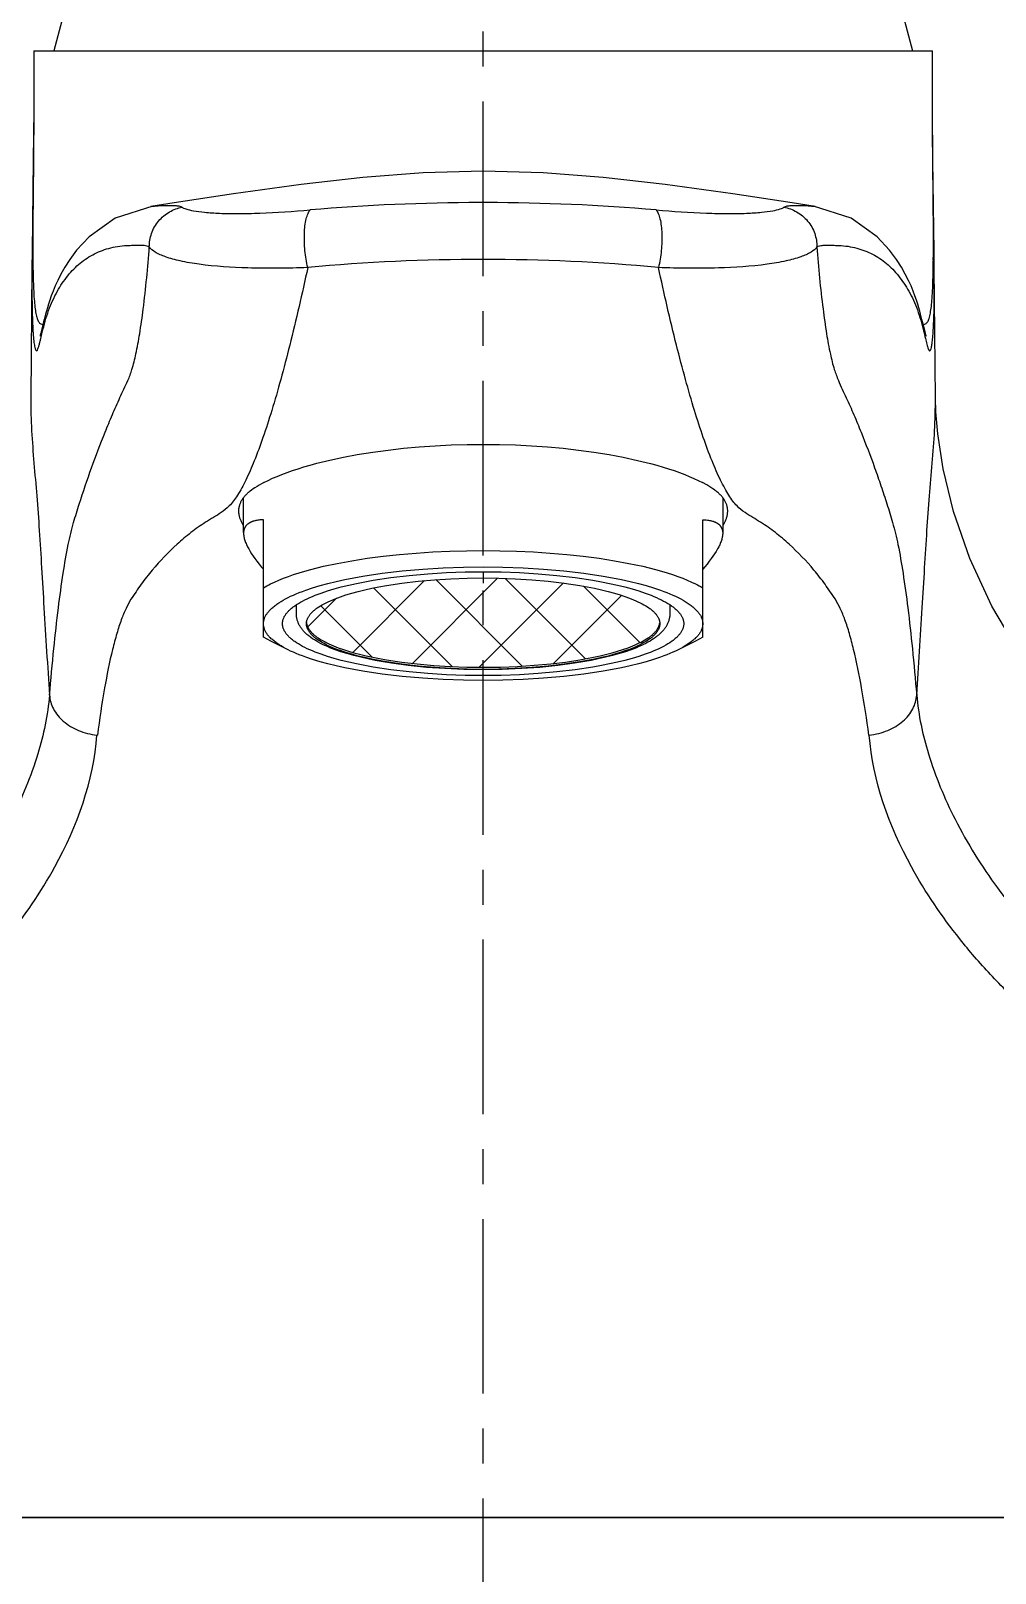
# Model space of a CAD drawing. Extents: x 8253 to 8847, y -4641 to -4221.
# Drawn here: x 8644.9 to 8693.2, y -4465.7 to -4388.4 of the extents above; entities that cross this region are included whole.
import ezdxf

# ---------------------------------------------------------------- set-up
doc = ezdxf.new("R2010")
doc.units = 0
doc.header["$LTSCALE"] = 7
doc.header["$MEASUREMENT"] = 0
doc.linetypes.add('CENTER', pattern=[2, 1.25, -0.25, 0.25, -0.25])
doc.layers.get('0').update_dxf_attribs({"color": 2, "linetype": 'CONTINUOUS'})
for name, color, linetype in [('08_ALL_FEATURES', 7, 'CONTINUOUS'), ('CL', 1, 'CENTER'), ('D', 2, 'CONTINUOUS'), ('DIM', 2, 'CONTINUOUS'), ('DWG', 7, 'CONTINUOUS'), ('Make2D 표시선', 7, 'CONTINUOUS')]:
    doc.layers.add(name, color=color, linetype=linetype)

msp = doc.modelspace()

# ---------------------------------------------------------------- linework, layer by layer
at = {"color": 7, "linetype": 'Continuous'}
msp.add_line((8627.037, -4462.919), (8735.572, -4462.919), dxfattribs=at)
at = {"layer": '08_ALL_FEATURES', "color": 7, "linetype": 'Continuous'}
for p, q in [((8645.037, -4389.419), (8690.037, -4389.419)), ((8690.128, -4399.476), (8690.066, -4394.905)), ((8652.056, -4397.04), (8650.899, -4397.225)), ((8650.899, -4397.225), (8650.994, -4397.211)), ((8685.966, -4397.812), (8684.079, -4397.211)), ((8684.079, -4397.211), (8684.174, -4397.225)), ((8644.945, -4399.472), (8644.939, -4400.269)), ((8690.134, -4400.286), (8690.128, -4399.476)), ((8644.939, -4400.285), (8644.885, -4406.821)), ((8644.939, -4400.269), (8644.939, -4400.286)), ((8690.081, -4400.287), (8690.082, -4400.262)), ((8690.189, -4406.825), (8690.134, -4400.284)), ((8689.577, -4403.121), (8689.518, -4402.884)), ((8689.671, -4403.506), (8689.577, -4403.121)), ((8741.479, -4462.919), (8593.594, -4462.919))]:
    msp.add_line(p, q, dxfattribs=at)
for points in [[(8645.037, -4389.419), (8645.031, -4392.354), (8645.007, -4394.903), (8644.945, -4399.472)], [(8690.066, -4394.905), (8690.042, -4392.355), (8690.037, -4389.419)], [(8667.537, -4395.45), (8664.535, -4395.532), (8661.518, -4395.762), (8658.417, -4396.114), (8655.032, -4396.583), (8652.056, -4397.04)], [(8684.174, -4397.225), (8683.017, -4397.04), (8680.042, -4396.583), (8676.657, -4396.114), (8673.555, -4395.762), (8670.538, -4395.532), (8667.537, -4395.45)], [(8650.994, -4397.211), (8649.107, -4397.812), (8647.8, -4398.741), (8647.178, -4399.416), (8646.836, -4399.878), (8646.588, -4400.266), (8646.392, -4400.609), (8646.232, -4400.926), (8646.105, -4401.204), (8645.999, -4401.459), (8645.91, -4401.694), (8645.833, -4401.911), (8645.769, -4402.111), (8645.714, -4402.292), (8645.667, -4402.459), (8645.625, -4402.612), (8645.589, -4402.753), (8645.555, -4402.884), (8645.525, -4403.006), (8645.403, -4403.506)], [(8689.518, -4402.884), (8689.485, -4402.753), (8689.448, -4402.612), (8689.406, -4402.459), (8689.359, -4402.292), (8689.304, -4402.111), (8689.24, -4401.911), (8689.164, -4401.694), (8689.074, -4401.459), (8688.968, -4401.204), (8688.842, -4400.926), (8688.682, -4400.609), (8688.485, -4400.266), (8688.237, -4399.878), (8687.895, -4399.416), (8687.274, -4398.741), (8685.966, -4397.812)], [(8645.403, -4403.506), (8645.386, -4403.57), (8645.372, -4403.624), (8645.359, -4403.669), (8645.346, -4403.712), (8645.345, -4403.715)], [(8689.725, -4403.708), (8689.728, -4403.715), (8689.727, -4403.712), (8689.714, -4403.669), (8689.701, -4403.624), (8689.687, -4403.57), (8689.671, -4403.506)], [(8695.836, -4421.478), (8694.39, -4419.551), (8693.018, -4417.254), (8691.91, -4414.852), (8691.102, -4412.496), (8690.586, -4410.363), (8690.31, -4408.617), (8690.212, -4407.51), (8690.189, -4406.825)]]:
    msp.add_lwpolyline(points, dxfattribs=at)
for centre, radius, start, end in [((8667.526, -4498.183), 101.159, 90.09657, 94.907), ((8667.534, -4488.052), 91.028, 89.88445, 90.11555), ((8667.552, -4498.083), 101.059, 85.09061, 89.90581), ((8697.264, -4399.493), 52.279, 180.59686, 181.47057), ((8667.553, -4494.892), 95.021, 90.00959, 95.31389), ((8667.576, -4493.697), 93.825, 84.6523, 90.02427), ((8644.72, -4399.635), 45.367, 358.56496, 359.17681), ((8625.553, -4399.34), 64.536, 359.18136, 359.4942)]:
    msp.add_arc(centre, radius, start, end, dxfattribs=at)
for points, knots in [([(8645.037, -4389.418), (8645.037, -4390.412), (8645.038, -4392.358), (8645.014, -4395.168), (8644.987, -4397.714), (8644.981, -4399.308), (8644.989, -4400.038)], [0, 0, 0, 0, 0.280799, 0.549615, 0.793784, 1, 1, 1, 1]), ([(8690.086, -4399.91), (8690.1, -4398.328), (8690.047, -4394.831), (8690.035, -4391.334), (8690.037, -4389.418)], [0, 0, 0, 0, 0.452243, 1, 1, 1, 1]), ([(8650.818, -4399.241), (8650.817, -4399.016), (8650.895, -4398.547), (8651.249, -4397.92), (8651.8, -4397.458), (8652.247, -4397.297), (8652.468, -4397.257)], [0, 0, 0, 0, 0.242345, 0.500518, 0.758377, 1, 1, 1, 1]), ([(8650.994, -4397.211), (8651.113, -4397.194), (8651.355, -4397.169), (8651.727, -4397.157), (8652.045, -4397.172), (8652.295, -4397.186), (8652.421, -4397.221), (8652.468, -4397.257)], [0, 0, 0, 0, 0.241296, 0.490636, 0.749198, 0.88035, 1, 1, 1, 1]), ([(8652.468, -4397.257), (8652.489, -4397.275), (8652.55, -4397.306), (8652.734, -4397.372), (8653.084, -4397.449), (8653.647, -4397.522), (8654.397, -4397.568), (8655.318, -4397.581), (8656.831, -4397.548), (8658.033, -4397.465), (8658.873, -4397.395)], [0, 0, 0, 0, 0.012525, 0.031747, 0.090794, 0.17886, 0.295933, 0.439866, 0.607686, 1, 1, 1, 1]), ([(8658.752, -4400.28), (8658.685, -4400.002), (8658.595, -4399.429), (8658.567, -4398.608), (8658.631, -4397.978), (8658.749, -4397.59), (8658.827, -4397.446), (8658.873, -4397.395)], [0, 0, 0, 0, 0.291277, 0.587469, 0.836215, 0.929981, 1, 1, 1, 1]), ([(8676.2, -4397.395), (8677.04, -4397.465), (8678.242, -4397.548), (8679.755, -4397.581), (8680.676, -4397.568), (8681.426, -4397.522), (8681.989, -4397.449), (8682.34, -4397.372), (8682.523, -4397.306), (8682.585, -4397.275), (8682.605, -4397.257)], [0, 0, 0, 0, 0.392286, 0.560114, 0.704047, 0.821129, 0.909195, 0.968257, 0.987515, 1, 1, 1, 1]), ([(8676.2, -4397.395), (8676.246, -4397.446), (8676.324, -4397.59), (8676.443, -4397.978), (8676.506, -4398.607), (8676.478, -4399.429), (8676.388, -4400.002), (8676.321, -4400.28)], [0, 0, 0, 0, 0.069994, 0.163687, 0.412321, 0.708582, 1, 1, 1, 1]), ([(8682.605, -4397.257), (8682.652, -4397.221), (8682.778, -4397.186), (8683.028, -4397.172), (8683.346, -4397.157), (8683.718, -4397.169), (8683.96, -4397.194), (8684.079, -4397.211)], [0, 0, 0, 0, 0.119649, 0.2508, 0.509362, 0.758703, 1, 1, 1, 1]), ([(8682.605, -4397.257), (8682.826, -4397.297), (8683.273, -4397.458), (8683.824, -4397.92), (8684.178, -4398.547), (8684.256, -4399.016), (8684.256, -4399.241)], [0, 0, 0, 0, 0.241623, 0.499481, 0.757655, 1, 1, 1, 1]), ([(8645.456, -4403.528), (8645.549, -4403.157), (8645.735, -4402.448), (8646.168, -4401.488), (8646.706, -4400.687), (8647.331, -4400.036), (8647.942, -4399.636), (8648.472, -4399.411), (8648.894, -4399.28), (8649.341, -4399.193), (8649.73, -4399.171), (8650.052, -4399.163), (8650.301, -4399.149), (8650.562, -4399.156), (8650.735, -4399.204), (8650.818, -4399.241)], [0, 0, 0, 0, 0.148845, 0.284933, 0.408348, 0.523204, 0.63424, 0.690152, 0.747268, 0.806053, 0.867136, 0.898807, 0.931271, 0.964561, 1, 1, 1, 1]), ([(8645.821, -4421.704), (8645.887, -4420.924), (8646.021, -4419.465), (8646.246, -4417.427), (8646.482, -4415.691), (8646.726, -4414.26), (8646.999, -4413.103), (8647.408, -4411.825), (8647.912, -4410.311), (8648.482, -4408.824), (8648.903, -4407.797), (8649.156, -4407.22), (8649.347, -4406.794), (8649.546, -4406.368), (8649.77, -4405.909), (8649.98, -4405.322), (8650.17, -4404.537), (8650.355, -4403.525), (8650.606, -4401.738), (8650.74, -4400.282), (8650.818, -4399.241)], [0, 0, 0, 0, 0.101279, 0.189695, 0.265453, 0.32816, 0.377576, 0.419168, 0.501863, 0.58417, 0.625248, 0.645508, 0.665753, 0.685763, 0.706324, 0.731807, 0.766324, 0.810804, 0.864912, 1, 1, 1, 1]), ([(8658.752, -4400.28), (8657.753, -4400.316), (8655.937, -4400.337), (8653.8, -4400.207), (8652.426, -4399.978), (8651.682, -4399.777), (8651.152, -4399.552), (8650.888, -4399.35), (8650.818, -4399.241)], [0, 0, 0, 0, 0.368567, 0.669372, 0.787535, 0.881975, 0.952229, 1, 1, 1, 1]), ([(8684.256, -4399.241), (8684.185, -4399.35), (8683.921, -4399.552), (8683.391, -4399.777), (8682.648, -4399.978), (8681.273, -4400.207), (8679.136, -4400.337), (8677.32, -4400.316), (8676.321, -4400.28)], [0, 0, 0, 0, 0.047775, 0.118026, 0.212467, 0.330628, 0.631429, 1, 1, 1, 1]), ([(8684.256, -4399.241), (8684.337, -4399.205), (8684.506, -4399.157), (8684.761, -4399.148), (8685.005, -4399.162), (8685.32, -4399.171), (8685.701, -4399.189), (8686.14, -4399.271), (8686.555, -4399.395), (8687.077, -4399.608), (8687.679, -4399.987), (8688.302, -4400.606), (8688.835, -4401.372), (8689.278, -4402.287), (8689.474, -4402.966), (8689.565, -4403.322)], [0, 0, 0, 0, 0.035679, 0.069188, 0.101869, 0.133772, 0.19534, 0.254593, 0.312166, 0.368483, 0.480056, 0.594814, 0.717794, 0.852549, 1, 1, 1, 1]), ([(8684.256, -4399.241), (8684.329, -4400.281), (8684.47, -4401.738), (8684.719, -4403.528), (8684.903, -4404.54), (8685.094, -4405.322), (8685.309, -4405.906), (8685.525, -4406.371), (8685.792, -4406.941), (8686.112, -4407.656), (8686.591, -4408.825), (8687.047, -4410.013), (8687.463, -4411.215), (8687.767, -4412.128), (8688.07, -4413.105), (8688.35, -4414.261), (8688.591, -4415.69), (8688.828, -4417.428), (8689.052, -4419.467), (8689.186, -4420.926), (8689.252, -4421.704)], [0, 0, 0, 0, 0.135008, 0.189328, 0.233943, 0.268137, 0.293402, 0.314463, 0.334542, 0.374796, 0.415879, 0.498145, 0.539512, 0.58054, 0.622773, 0.671808, 0.734464, 0.810294, 0.898901, 1, 1, 1, 1]), ([(8644.939, -4400.286), (8644.937, -4400.584), (8644.936, -4401.147), (8644.941, -4401.937), (8644.953, -4402.619), (8644.974, -4403.191), (8645.002, -4403.651), (8645.031, -4403.965), (8645.059, -4404.162), (8645.079, -4404.269), (8645.101, -4404.352), (8645.12, -4404.413), (8645.171, -4404.474), (8645.232, -4404.394), (8645.261, -4404.3), (8645.303, -4404.158), (8645.339, -4404.003), (8645.392, -4403.79), (8645.43, -4403.632), (8645.456, -4403.528)], [0, 0, 0, 0, 0.172842, 0.325749, 0.457684, 0.567981, 0.656813, 0.724592, 0.750746, 0.771846, 0.787998, 0.799441, 0.811036, 0.822678, 0.844376, 0.8735, 0.905811, 0.937813, 1, 1, 1, 1]), ([(8658.752, -4400.28), (8658.472, -4401.582), (8658.043, -4403.458), (8657.421, -4405.84), (8656.975, -4407.385), (8656.536, -4408.747), (8656.106, -4409.917), (8655.682, -4410.883), (8655.284, -4411.65), (8654.871, -4412.206), (8654.44, -4412.554), (8654.03, -4412.804), (8653.639, -4413.035), (8653.262, -4413.291), (8652.777, -4413.648), (8651.976, -4414.329), (8651.144, -4415.199), (8650.494, -4416.025), (8650.152, -4416.525), (8649.877, -4416.914), (8649.628, -4417.385), (8649.396, -4417.958), (8649.175, -4418.646), (8648.874, -4419.782), (8648.536, -4421.481), (8648.323, -4422.92), (8648.217, -4423.71)], [0, 0, 0, 0, 0.15047, 0.217381, 0.278056, 0.33205, 0.379033, 0.418765, 0.451177, 0.476496, 0.496299, 0.513362, 0.530641, 0.547657, 0.564771, 0.598706, 0.666276, 0.700271, 0.717377, 0.734676, 0.754109, 0.77732, 0.804488, 0.835662, 0.909995, 1, 1, 1, 1]), ([(8686.856, -4423.71), (8686.75, -4422.92), (8686.537, -4421.481), (8686.198, -4419.782), (8685.899, -4418.646), (8685.677, -4417.958), (8685.445, -4417.385), (8685.197, -4416.914), (8684.921, -4416.525), (8684.579, -4416.026), (8683.93, -4415.198), (8683.097, -4414.329), (8682.297, -4413.647), (8681.81, -4413.292), (8681.435, -4413.034), (8681.041, -4412.806), (8680.634, -4412.552), (8680.295, -4412.282), (8680.029, -4411.981), (8679.829, -4411.681), (8679.629, -4411.327), (8679.334, -4410.761), (8678.969, -4409.916), (8678.537, -4408.747), (8678.098, -4407.385), (8677.652, -4405.84), (8677.03, -4403.459), (8676.602, -4401.582), (8676.321, -4400.28)], [0, 0, 0, 0, 0.090004, 0.164334, 0.195506, 0.222677, 0.245877, 0.265316, 0.282614, 0.299722, 0.333709, 0.401282, 0.43523, 0.452328, 0.469337, 0.486668, 0.503658, 0.523516, 0.535397, 0.548878, 0.564154, 0.581275, 0.621008, 0.667989, 0.721979, 0.782641, 0.849546, 1, 1, 1, 1]), ([(8689.692, -4403.835), (8689.715, -4403.928), (8689.748, -4404.065), (8689.794, -4404.236), (8689.833, -4404.343), (8689.858, -4404.418), (8689.919, -4404.473), (8689.971, -4404.382), (8689.995, -4404.265), (8690.033, -4404.05), (8690.061, -4403.764), (8690.089, -4403.391), (8690.119, -4402.725), (8690.138, -4401.68), (8690.137, -4400.787), (8690.134, -4400.286)], [0, 0, 0, 0, 0.059042, 0.086175, 0.109987, 0.127899, 0.137656, 0.149801, 0.17681, 0.22002, 0.279585, 0.355906, 0.449694, 0.690845, 1, 1, 1, 1]), ([(8645.003, -4400.835), (8645.012, -4401.177), (8645.03, -4401.654), (8645.083, -4402.238), (8645.13, -4402.564), (8645.189, -4402.815), (8645.262, -4402.995), (8645.365, -4403.11), (8645.455, -4403.128), (8645.495, -4403.126)], [0, 0, 0, 0, 0.417711, 0.581994, 0.715741, 0.819448, 0.895693, 0.950978, 1, 1, 1, 1]), ([(8689.578, -4403.126), (8689.619, -4403.128), (8689.71, -4403.11), (8689.814, -4402.99), (8689.887, -4402.806), (8689.947, -4402.548), (8689.993, -4402.213), (8690.045, -4401.613), (8690.063, -4401.123), (8690.072, -4400.771)], [0, 0, 0, 0, 0.048421, 0.103342, 0.179506, 0.283331, 0.417307, 0.581857, 1, 1, 1, 1]), ([(8689.565, -4403.322), (8689.576, -4403.364), (8689.619, -4403.535), (8689.661, -4403.706), (8689.692, -4403.835)], [0, 0, 0, 0, 0.245655, 1, 1, 1, 1]), ([(8644.885, -4406.825), (8644.873, -4407.911), (8644.987, -4409.546), (8645.187, -4411.751), (8645.311, -4413.499), (8645.425, -4415.368), (8645.584, -4418.119), (8645.72, -4420.246), (8645.821, -4421.704)], [0, 0, 0, 0, 0.218571, 0.329152, 0.44555, 0.571191, 0.705978, 1, 1, 1, 1]), ([(8689.252, -4421.704), (8689.353, -4420.246), (8689.489, -4418.119), (8689.648, -4415.368), (8689.763, -4413.499), (8689.887, -4411.751), (8690.086, -4409.547), (8690.2, -4407.911), (8690.189, -4406.825)], [0, 0, 0, 0, 0.294025, 0.428815, 0.554456, 0.67085, 0.781442, 1, 1, 1, 1]), ([(8645.821, -4421.703), (8645.732, -4422.701), (8645.274, -4424.852), (8643.913, -4428.124), (8641.778, -4431.545), (8638.877, -4434.915), (8635.273, -4438.031), (8631.796, -4440.244), (8628.768, -4441.717), (8625.575, -4442.931), (8623.064, -4443.528), (8621.371, -4443.786)], [0, 0, 0, 0, 0.08572, 0.186607, 0.301904, 0.429269, 0.56568, 0.708045, 0.780585, 0.853458, 1, 1, 1, 1]), ([(8645.821, -4421.704), (8645.831, -4421.941), (8645.979, -4422.443), (8646.502, -4423.069), (8647.271, -4423.526), (8647.879, -4423.671), (8648.197, -4423.703)], [0, 0, 0, 0, 0.212831, 0.450314, 0.714008, 1, 1, 1, 1]), ([(8686.876, -4423.703), (8687.194, -4423.671), (8687.802, -4423.526), (8688.571, -4423.069), (8689.094, -4422.443), (8689.242, -4421.941), (8689.252, -4421.704)], [0, 0, 0, 0, 0.285964, 0.549649, 0.787145, 1, 1, 1, 1]), ([(8689.252, -4421.703), (8689.341, -4422.701), (8689.799, -4424.852), (8691.16, -4428.124), (8693.295, -4431.545), (8696.197, -4434.915), (8699.8, -4438.031), (8703.278, -4440.244), (8706.306, -4441.717), (8709.498, -4442.931), (8712.009, -4443.528), (8713.702, -4443.786)], [0, 0, 0, 0, 0.08572, 0.186607, 0.301904, 0.429269, 0.56568, 0.708045, 0.780585, 0.853458, 1, 1, 1, 1]), ([(8621.658, -4447.053), (8622.113, -4446.992), (8622.793, -4446.886), (8623.695, -4446.724), (8624.365, -4446.57), (8625.028, -4446.396), (8625.692, -4446.228), (8626.354, -4446.051), (8626.889, -4445.855), (8627.316, -4445.697), (8627.748, -4445.554), (8628.284, -4445.366), (8628.804, -4445.139), (8629.207, -4444.932), (8629.505, -4444.766), (8629.817, -4444.637), (8630.132, -4444.489), (8630.334, -4444.205), (8630.639, -4444.042), (8630.945, -4443.901), (8631.256, -4443.763), (8631.562, -4443.618), (8631.849, -4443.439), (8632.139, -4443.265), (8632.44, -4443.112), (8632.743, -4442.964), (8633.032, -4442.791), (8633.317, -4442.614), (8633.701, -4442.385), (8634.086, -4442.16), (8634.467, -4441.93), (8634.835, -4441.683), (8635.295, -4441.376), (8635.854, -4441.024), (8636.394, -4440.647), (8636.917, -4440.253), (8637.45, -4439.878), (8637.972, -4439.495), (8638.386, -4439.152), (8638.714, -4438.876), (8639.044, -4438.609), (8639.615, -4438.142), (8640.381, -4437.433), (8641.288, -4436.593), (8642.12, -4435.708), (8642.924, -4434.832), (8644.343, -4433.106), (8646.688, -4429.684), (8648.029, -4426.01), (8648.197, -4423.703)], [0, 0, 0, 0, 0.036726, 0.055067, 0.073377, 0.091671, 0.109956, 0.128215, 0.146433, 0.155536, 0.164642, 0.182833, 0.200985, 0.210026, 0.219066, 0.22823, 0.237237, 0.246267, 0.255308, 0.264383, 0.273428, 0.282466, 0.291485, 0.300499, 0.309505, 0.318495, 0.327465, 0.336426, 0.345371, 0.363219, 0.372116, 0.380994, 0.398707, 0.416346, 0.433897, 0.451368, 0.468754, 0.486036, 0.503205, 0.511754, 0.520279, 0.537238, 0.570772, 0.603772, 0.636167, 0.667924, 0.698952, 0.814847, 1, 1, 1, 1]), ([(8713.415, -4447.053), (8712.96, -4446.992), (8712.28, -4446.886), (8711.378, -4446.724), (8710.708, -4446.57), (8710.045, -4446.396), (8709.381, -4446.228), (8708.72, -4446.051), (8708.184, -4445.855), (8707.757, -4445.697), (8707.326, -4445.554), (8706.79, -4445.366), (8706.269, -4445.139), (8705.867, -4444.932), (8705.568, -4444.766), (8705.256, -4444.637), (8704.941, -4444.489), (8704.739, -4444.205), (8704.435, -4444.042), (8704.128, -4443.901), (8703.817, -4443.763), (8703.511, -4443.618), (8703.224, -4443.439), (8702.934, -4443.265), (8702.633, -4443.112), (8702.33, -4442.964), (8702.042, -4442.791), (8701.756, -4442.614), (8701.373, -4442.385), (8700.988, -4442.16), (8700.606, -4441.93), (8700.238, -4441.683), (8699.778, -4441.376), (8699.219, -4441.024), (8698.679, -4440.647), (8698.156, -4440.253), (8697.624, -4439.878), (8697.101, -4439.495), (8696.687, -4439.152), (8696.36, -4438.876), (8696.029, -4438.609), (8695.458, -4438.142), (8694.692, -4437.433), (8693.785, -4436.593), (8692.954, -4435.708), (8692.149, -4434.832), (8690.731, -4433.106), (8688.386, -4429.684), (8687.044, -4426.01), (8686.876, -4423.703)], [0, 0, 0, 0, 0.036726, 0.055067, 0.073377, 0.091671, 0.109956, 0.128215, 0.146433, 0.155536, 0.164642, 0.182833, 0.200985, 0.210026, 0.219066, 0.22823, 0.237237, 0.246267, 0.255308, 0.264383, 0.273428, 0.282466, 0.291485, 0.300499, 0.309505, 0.318495, 0.327465, 0.336426, 0.345371, 0.363219, 0.372116, 0.380994, 0.398707, 0.416346, 0.433897, 0.451368, 0.468754, 0.486036, 0.503205, 0.511754, 0.520279, 0.537238, 0.570772, 0.603772, 0.636167, 0.667924, 0.698952, 0.814847, 1, 1, 1, 1])]:
    msp.add_open_spline(points, degree=3, knots=knots, dxfattribs=at)
for points in [[(8648.197, -4423.703), (8648.203, -4423.699), (8648.21, -4423.71), (8648.217, -4423.71)], [(8686.856, -4423.71), (8686.863, -4423.71), (8686.869, -4423.701), (8686.876, -4423.703)]]:
    msp.add_open_spline(points, degree=3, dxfattribs=at)
at = {"layer": 'CL'}
msp.add_line((8667.537, -4610.707), (8667.537, -4351.046), dxfattribs=at)
at = {"layer": 'D'}
for p, q in [((8661.008, -4419.565), (8664.606, -4415.967)), ((8663.993, -4420.116), (8668.265, -4415.844)), ((8669.499, -4420.251), (8665.168, -4415.919)), ((8672.669, -4419.885), (8668.639, -4415.855)), ((8665.987, -4420.273), (8662.044, -4416.331)), ((8667.337, -4420.307), (8671.558, -4416.086)), ((8671.061, -4420.119), (8674.475, -4416.705)), ((8675.393, -4419.074), (8672.561, -4416.241)), ((8658.749, -4418.289), (8660.188, -4416.85)), ((8661.979, -4419.802), (8659.402, -4417.224))]:
    msp.add_line(p, q, dxfattribs=at)
at = {"layer": 'DIM'}
for points in [[(8667.537, -4415.835), (8668.332, -4415.844), (8669.147, -4415.873), (8669.972, -4415.924), (8670.794, -4415.996), (8671.602, -4416.091), (8672.38, -4416.208), (8672.753, -4416.275), (8673.115, -4416.347), (8673.462, -4416.424), (8673.795, -4416.506), (8674.11, -4416.592), (8674.407, -4416.682), (8674.686, -4416.775), (8674.817, -4416.823), (8674.944, -4416.872), (8675.065, -4416.922), (8675.182, -4416.972), (8675.292, -4417.022), (8675.398, -4417.074), (8675.498, -4417.125), (8675.593, -4417.177), (8675.682, -4417.23), (8675.765, -4417.282), (8675.843, -4417.335), (8675.88, -4417.362), (8675.916, -4417.389), (8675.95, -4417.415), (8675.983, -4417.442), (8676.015, -4417.469), (8676.045, -4417.495), (8676.074, -4417.522), (8676.101, -4417.549), (8676.128, -4417.575), (8676.152, -4417.602), (8676.176, -4417.629), (8676.198, -4417.656), (8676.219, -4417.682), (8676.239, -4417.709), (8676.257, -4417.735), (8676.274, -4417.762), (8676.29, -4417.788), (8676.305, -4417.815), (8676.318, -4417.841), (8676.33, -4417.867), (8676.341, -4417.894), (8676.351, -4417.92), (8676.359, -4417.946), (8676.367, -4417.972), (8676.373, -4417.998), (8676.378, -4418.023), (8676.382, -4418.049), (8676.384, -4418.075), (8676.386, -4418.1), (8676.387, -4418.126), (8676.386, -4418.151), (8676.384, -4418.176), (8676.382, -4418.202), (8676.378, -4418.228), (8676.373, -4418.253), (8676.367, -4418.279), (8676.359, -4418.305), (8676.351, -4418.331), (8676.341, -4418.357), (8676.33, -4418.384), (8676.318, -4418.41), (8676.305, -4418.436), (8676.29, -4418.463), (8676.274, -4418.489), (8676.257, -4418.516), (8676.239, -4418.542), (8676.219, -4418.569), (8676.198, -4418.596), (8676.176, -4418.622), (8676.152, -4418.649), (8676.128, -4418.676), (8676.101, -4418.702), (8676.074, -4418.729), (8676.045, -4418.756), (8676.015, -4418.782), (8675.983, -4418.809), (8675.95, -4418.836), (8675.916, -4418.862), (8675.88, -4418.889), (8675.843, -4418.916), (8675.765, -4418.969), (8675.682, -4419.021), (8675.593, -4419.074), (8675.498, -4419.126), (8675.398, -4419.178), (8675.292, -4419.229), (8675.182, -4419.279), (8675.065, -4419.329), (8674.944, -4419.379), (8674.817, -4419.428), (8674.686, -4419.476), (8674.407, -4419.569), (8674.11, -4419.659), (8673.795, -4419.745), (8673.462, -4419.827), (8673.115, -4419.904), (8672.753, -4419.976), (8672.38, -4420.043), (8671.602, -4420.16), (8670.794, -4420.255), (8669.972, -4420.328), (8669.147, -4420.378), (8668.332, -4420.407), (8667.537, -4420.416), (8666.742, -4420.407), (8665.927, -4420.378), (8665.102, -4420.328), (8664.279, -4420.255), (8663.472, -4420.16), (8662.694, -4420.043), (8662.321, -4419.976), (8661.959, -4419.904), (8661.612, -4419.827), (8661.279, -4419.745), (8660.964, -4419.659), (8660.667, -4419.569), (8660.388, -4419.476), (8660.257, -4419.428), (8660.13, -4419.379), (8660.008, -4419.329), (8659.892, -4419.279), (8659.781, -4419.229), (8659.676, -4419.178), (8659.576, -4419.126), (8659.481, -4419.074), (8659.392, -4419.021), (8659.309, -4418.969), (8659.231, -4418.916), (8659.194, -4418.889), (8659.158, -4418.862), (8659.124, -4418.836), (8659.091, -4418.809), (8659.059, -4418.782), (8659.029, -4418.756), (8659, -4418.729), (8658.973, -4418.702), (8658.946, -4418.676), (8658.922, -4418.649), (8658.898, -4418.622), (8658.876, -4418.596), (8658.855, -4418.569), (8658.835, -4418.542), (8658.817, -4418.516), (8658.8, -4418.489), (8658.784, -4418.463), (8658.769, -4418.436), (8658.756, -4418.41), (8658.744, -4418.384), (8658.733, -4418.357), (8658.723, -4418.331), (8658.715, -4418.305), (8658.707, -4418.279), (8658.701, -4418.253), (8658.696, -4418.228), (8658.692, -4418.202), (8658.69, -4418.176), (8658.688, -4418.151), (8658.687, -4418.126), (8658.688, -4418.1), (8658.69, -4418.075), (8658.692, -4418.049), (8658.696, -4418.023), (8658.701, -4417.998), (8658.707, -4417.972), (8658.715, -4417.946), (8658.723, -4417.92), (8658.733, -4417.894), (8658.744, -4417.867), (8658.756, -4417.841), (8658.769, -4417.815), (8658.784, -4417.788), (8658.8, -4417.762), (8658.817, -4417.735), (8658.835, -4417.709), (8658.855, -4417.682), (8658.876, -4417.656), (8658.898, -4417.629), (8658.922, -4417.602), (8658.946, -4417.575), (8658.973, -4417.549), (8659, -4417.522), (8659.029, -4417.495), (8659.059, -4417.469), (8659.091, -4417.442), (8659.124, -4417.415), (8659.158, -4417.389), (8659.194, -4417.362), (8659.231, -4417.335), (8659.309, -4417.282), (8659.392, -4417.23), (8659.481, -4417.177), (8659.576, -4417.125), (8659.676, -4417.074), (8659.781, -4417.022), (8659.892, -4416.972), (8660.008, -4416.922), (8660.13, -4416.872), (8660.257, -4416.823), (8660.388, -4416.775), (8660.667, -4416.682), (8660.964, -4416.592), (8661.279, -4416.506), (8661.612, -4416.424), (8661.959, -4416.347), (8662.321, -4416.275), (8662.694, -4416.208), (8663.472, -4416.091), (8664.279, -4415.996), (8665.102, -4415.924), (8665.927, -4415.873), (8666.742, -4415.844), (8667.537, -4415.835)], [(8658.69, -4418.073), (8658.691, -4418.087), (8658.693, -4418.101), (8658.695, -4418.115), (8658.697, -4418.129), (8658.7, -4418.142), (8658.703, -4418.156), (8658.706, -4418.17), (8658.71, -4418.184), (8658.714, -4418.197), (8658.718, -4418.211), (8658.723, -4418.224), (8658.728, -4418.238), (8658.733, -4418.251), (8658.738, -4418.264), (8658.743, -4418.277), (8658.749, -4418.29), (8658.756, -4418.305), (8658.764, -4418.319), (8658.771, -4418.334), (8658.779, -4418.348), (8658.787, -4418.363), (8658.796, -4418.377), (8658.804, -4418.391), (8658.813, -4418.405), (8658.832, -4418.432), (8658.851, -4418.458), (8658.872, -4418.484), (8658.893, -4418.51), (8658.918, -4418.539), (8658.945, -4418.568), (8658.973, -4418.596), (8659.001, -4418.624), (8659.03, -4418.65), (8659.059, -4418.676), (8659.089, -4418.702), (8659.12, -4418.727), (8659.156, -4418.755), (8659.194, -4418.783), (8659.232, -4418.81), (8659.27, -4418.837), (8659.348, -4418.888), (8659.428, -4418.937), (8659.522, -4418.991), (8659.618, -4419.042), (8659.716, -4419.091), (8659.814, -4419.138), (8659.928, -4419.189), (8660.042, -4419.237), (8660.275, -4419.328), (8660.537, -4419.421), (8660.802, -4419.505), (8661.069, -4419.583), (8661.338, -4419.654), (8661.674, -4419.735), (8662.011, -4419.809), (8662.35, -4419.875), (8662.691, -4419.936), (8663.459, -4420.052), (8664.23, -4420.144), (8665.062, -4420.219), (8665.897, -4420.27), (8666.718, -4420.3), (8667.539, -4420.31), (8668.403, -4420.299), (8669.266, -4420.266), (8670.096, -4420.212), (8670.926, -4420.135), (8671.656, -4420.047), (8672.383, -4419.936), (8672.723, -4419.876), (8673.061, -4419.809), (8673.399, -4419.735), (8673.734, -4419.655), (8674.003, -4419.583), (8674.27, -4419.506), (8674.535, -4419.421), (8674.797, -4419.329), (8675.03, -4419.238), (8675.144, -4419.19), (8675.258, -4419.139), (8675.357, -4419.092), (8675.454, -4419.043), (8675.55, -4418.992), (8675.644, -4418.938), (8675.724, -4418.889), (8675.802, -4418.838), (8675.841, -4418.811), (8675.879, -4418.784), (8675.916, -4418.756), (8675.953, -4418.728), (8675.984, -4418.703), (8676.014, -4418.678), (8676.043, -4418.652), (8676.072, -4418.625), (8676.1, -4418.598), (8676.128, -4418.569), (8676.155, -4418.541), (8676.18, -4418.511), (8676.201, -4418.486), (8676.222, -4418.46), (8676.241, -4418.433), (8676.259, -4418.406), (8676.277, -4418.379), (8676.286, -4418.365), (8676.294, -4418.351), (8676.302, -4418.336), (8676.309, -4418.322), (8676.317, -4418.307), (8676.324, -4418.292), (8676.329, -4418.279), (8676.335, -4418.267), (8676.34, -4418.254), (8676.345, -4418.24), (8676.35, -4418.227), (8676.355, -4418.214), (8676.359, -4418.2), (8676.363, -4418.187), (8676.367, -4418.173), (8676.37, -4418.16), (8676.373, -4418.146), (8676.376, -4418.132), (8676.378, -4418.119), (8676.381, -4418.105), (8676.382, -4418.091), (8676.384, -4418.077)]]:
    msp.add_lwpolyline(points, dxfattribs=at)
at = {"layer": 'DWG'}
for p, q in [((8646.573, -4387.419), (8646.037, -4389.419)), ((8688.501, -4387.419), (8689.037, -4389.419))]:
    msp.add_line(p, q, dxfattribs=at)
at = {"layer": 'DWG', "color": 0}
msp.add_line((8646.037, -4389.419), (8689.037, -4389.419), dxfattribs=at)
at = {"layer": 'Make2D 표시선'}
for p, q in [((8655.537, -4413.561), (8655.537, -4411.803)), ((8679.537, -4411.803), (8679.537, -4413.561)), ((8655.537, -4413.216), (8655.512, -4413.178)), ((8656.536, -4416.327), (8656.536, -4412.919)), ((8678.538, -4416.327), (8678.538, -4412.919)), ((8679.559, -4413.183), (8679.537, -4413.216)), ((8667.537, -4415.525), (8667.537, -4415.835)), ((8667.537, -4415.835), (8667.537, -4416.091)), ((8656.536, -4418.808), (8656.536, -4416.327)), ((8678.538, -4418.808), (8678.538, -4416.327)), ((8658.187, -4417.643), (8658.187, -4417.172)), ((8676.887, -4417.172), (8676.887, -4417.643)), ((8656.908, -4419.009), (8656.536, -4418.808)), ((8657.703, -4419.402), (8656.908, -4419.009)), ((8678.166, -4419.009), (8677.371, -4419.402)), ((8678.538, -4418.808), (8678.166, -4419.009))]:
    msp.add_line(p, q, dxfattribs=at)
for points in [[(8656.549, -4411.058), (8656.769, -4410.946), (8656.994, -4410.841), (8657.22, -4410.743), (8657.45, -4410.65), (8657.722, -4410.547), (8657.997, -4410.45), (8658.274, -4410.358), (8658.553, -4410.272), (8658.875, -4410.178), (8659.2, -4410.09), (8659.852, -4409.93), (8660.542, -4409.782), (8661.236, -4409.652), (8662.006, -4409.528), (8662.778, -4409.423), (8663.552, -4409.336), (8664.328, -4409.266), (8665.131, -4409.21), (8665.934, -4409.17), (8666.738, -4409.147), (8667.543, -4409.139), (8668.349, -4409.147), (8669.155, -4409.171), (8669.96, -4409.211), (8670.764, -4409.268), (8671.538, -4409.338), (8672.31, -4409.425), (8673.08, -4409.53), (8673.848, -4409.654), (8674.559, -4409.787), (8675.266, -4409.94), (8675.914, -4410.1), (8676.236, -4410.188), (8676.556, -4410.282), (8676.829, -4410.367), (8677.1, -4410.457), (8677.369, -4410.552), (8677.636, -4410.654), (8677.862, -4410.746), (8678.085, -4410.843), (8678.305, -4410.946), (8678.522, -4411.056)], [(8656.549, -4411.058), (8656.436, -4411.119), (8656.324, -4411.182), (8656.213, -4411.247), (8656.104, -4411.315), (8656.022, -4411.37), (8655.942, -4411.427), (8655.864, -4411.486), (8655.825, -4411.516), (8655.787, -4411.548), (8655.756, -4411.575), (8655.724, -4411.604), (8655.694, -4411.632), (8655.664, -4411.662), (8655.634, -4411.692), (8655.606, -4411.722), (8655.578, -4411.754), (8655.551, -4411.786), (8655.528, -4411.815), (8655.506, -4411.844), (8655.485, -4411.875), (8655.464, -4411.905), (8655.445, -4411.936), (8655.426, -4411.968), (8655.408, -4412), (8655.392, -4412.033), (8655.377, -4412.065), (8655.363, -4412.097), (8655.351, -4412.13), (8655.339, -4412.163), (8655.328, -4412.196), (8655.319, -4412.23), (8655.311, -4412.264), (8655.307, -4412.281), (8655.304, -4412.298), (8655.301, -4412.317), (8655.298, -4412.335), (8655.295, -4412.354), (8655.293, -4412.373), (8655.291, -4412.392), (8655.29, -4412.411), (8655.288, -4412.43), (8655.288, -4412.449), (8655.287, -4412.468), (8655.287, -4412.487), (8655.287, -4412.506), (8655.288, -4412.525), (8655.289, -4412.544), (8655.29, -4412.563), (8655.292, -4412.582), (8655.294, -4412.601), (8655.298, -4412.638), (8655.304, -4412.674), (8655.311, -4412.71), (8655.319, -4412.746), (8655.329, -4412.781), (8655.339, -4412.817), (8655.35, -4412.852), (8655.363, -4412.886), (8655.378, -4412.925), (8655.394, -4412.962), (8655.411, -4413), (8655.429, -4413.036), (8655.449, -4413.073), (8655.469, -4413.108), (8655.49, -4413.144), (8655.512, -4413.178)], [(8679.559, -4413.183), (8679.581, -4413.148), (8679.602, -4413.113), (8679.623, -4413.077), (8679.642, -4413.041), (8679.661, -4413.004), (8679.678, -4412.967), (8679.695, -4412.929), (8679.71, -4412.891), (8679.723, -4412.854), (8679.735, -4412.817), (8679.746, -4412.78), (8679.755, -4412.743), (8679.764, -4412.705), (8679.771, -4412.667), (8679.777, -4412.629), (8679.779, -4412.61), (8679.782, -4412.591), (8679.785, -4412.555), (8679.786, -4412.519), (8679.787, -4412.483), (8679.786, -4412.447), (8679.786, -4412.429), (8679.784, -4412.411), (8679.783, -4412.393), (8679.781, -4412.375), (8679.779, -4412.357), (8679.777, -4412.339), (8679.774, -4412.321), (8679.771, -4412.303), (8679.768, -4412.286), (8679.764, -4412.268), (8679.76, -4412.251), (8679.756, -4412.234), (8679.747, -4412.2), (8679.736, -4412.166), (8679.724, -4412.132), (8679.712, -4412.099), (8679.698, -4412.067), (8679.683, -4412.035), (8679.666, -4412.002), (8679.649, -4411.969), (8679.63, -4411.938), (8679.61, -4411.906), (8679.59, -4411.876), (8679.569, -4411.846), (8679.547, -4411.816), (8679.524, -4411.787), (8679.497, -4411.755), (8679.469, -4411.723), (8679.44, -4411.692), (8679.411, -4411.662), (8679.381, -4411.633), (8679.35, -4411.604), (8679.318, -4411.576), (8679.287, -4411.548), (8679.246, -4411.515), (8679.206, -4411.482), (8679.164, -4411.451), (8679.122, -4411.42), (8679.037, -4411.36), (8678.95, -4411.303), (8678.845, -4411.238), (8678.739, -4411.175), (8678.522, -4411.056)], [(8656.536, -4412.919), (8656.477, -4412.921), (8656.418, -4412.924), (8656.359, -4412.929), (8656.3, -4412.935), (8656.248, -4412.942), (8656.197, -4412.951), (8656.146, -4412.961), (8656.12, -4412.966), (8656.095, -4412.972), (8656.055, -4412.983), (8656.016, -4412.995), (8655.996, -4413.001), (8655.977, -4413.008), (8655.958, -4413.015), (8655.939, -4413.022), (8655.92, -4413.03), (8655.901, -4413.038), (8655.883, -4413.047), (8655.865, -4413.056), (8655.847, -4413.066), (8655.829, -4413.076), (8655.812, -4413.086), (8655.794, -4413.097), (8655.779, -4413.108), (8655.763, -4413.119), (8655.748, -4413.131), (8655.734, -4413.143), (8655.719, -4413.155), (8655.705, -4413.168), (8655.692, -4413.181), (8655.685, -4413.188), (8655.679, -4413.195), (8655.667, -4413.209), (8655.656, -4413.223), (8655.645, -4413.237), (8655.634, -4413.252), (8655.624, -4413.267), (8655.615, -4413.282), (8655.606, -4413.298), (8655.597, -4413.314), (8655.593, -4413.322), (8655.59, -4413.331), (8655.582, -4413.348), (8655.575, -4413.365), (8655.569, -4413.382), (8655.564, -4413.4), (8655.559, -4413.418), (8655.554, -4413.436), (8655.55, -4413.454), (8655.547, -4413.471), (8655.544, -4413.488), (8655.542, -4413.505), (8655.54, -4413.522), (8655.539, -4413.539), (8655.538, -4413.556), (8655.538, -4413.573), (8655.537, -4413.59), (8655.538, -4413.611), (8655.538, -4413.632), (8655.54, -4413.653), (8655.541, -4413.673), (8655.544, -4413.694), (8655.546, -4413.715), (8655.549, -4413.735), (8655.553, -4413.756), (8655.557, -4413.781), (8655.563, -4413.805), (8655.568, -4413.83), (8655.574, -4413.855), (8655.588, -4413.903), (8655.603, -4413.951), (8655.622, -4414.006), (8655.643, -4414.061), (8655.665, -4414.114), (8655.688, -4414.168), (8655.713, -4414.22), (8655.739, -4414.272), (8655.766, -4414.324), (8655.794, -4414.375), (8655.83, -4414.438), (8655.867, -4414.5), (8655.944, -4414.623), (8656.024, -4414.743), (8656.108, -4414.861), (8656.211, -4414.999), (8656.316, -4415.135), (8656.425, -4415.269), (8656.536, -4415.4)], [(8678.538, -4412.919), (8678.597, -4412.921), (8678.656, -4412.924), (8678.715, -4412.929), (8678.774, -4412.935), (8678.826, -4412.942), (8678.877, -4412.951), (8678.928, -4412.961), (8678.954, -4412.966), (8678.979, -4412.972), (8679.019, -4412.983), (8679.058, -4412.995), (8679.078, -4413.001), (8679.097, -4413.008), (8679.116, -4413.015), (8679.135, -4413.022), (8679.154, -4413.03), (8679.173, -4413.038), (8679.191, -4413.047), (8679.209, -4413.056), (8679.227, -4413.066), (8679.245, -4413.076), (8679.262, -4413.086), (8679.28, -4413.097), (8679.295, -4413.108), (8679.311, -4413.119), (8679.326, -4413.131), (8679.34, -4413.143), (8679.355, -4413.155), (8679.369, -4413.168), (8679.382, -4413.181), (8679.389, -4413.188), (8679.395, -4413.195), (8679.407, -4413.209), (8679.418, -4413.223), (8679.429, -4413.237), (8679.44, -4413.252), (8679.45, -4413.267), (8679.459, -4413.282), (8679.468, -4413.298), (8679.477, -4413.314), (8679.481, -4413.322), (8679.484, -4413.331), (8679.492, -4413.348), (8679.499, -4413.365), (8679.505, -4413.382), (8679.51, -4413.4), (8679.515, -4413.418), (8679.52, -4413.436), (8679.524, -4413.454), (8679.527, -4413.471), (8679.53, -4413.488), (8679.532, -4413.505), (8679.534, -4413.522), (8679.535, -4413.539), (8679.536, -4413.556), (8679.536, -4413.573), (8679.537, -4413.59), (8679.536, -4413.611), (8679.536, -4413.632), (8679.534, -4413.653), (8679.533, -4413.673), (8679.53, -4413.694), (8679.528, -4413.715), (8679.525, -4413.735), (8679.521, -4413.756), (8679.517, -4413.781), (8679.511, -4413.805), (8679.506, -4413.83), (8679.5, -4413.855), (8679.486, -4413.903), (8679.471, -4413.951), (8679.452, -4414.006), (8679.431, -4414.061), (8679.409, -4414.114), (8679.386, -4414.168), (8679.361, -4414.22), (8679.335, -4414.272), (8679.308, -4414.324), (8679.28, -4414.375), (8679.244, -4414.438), (8679.207, -4414.5), (8679.13, -4414.623), (8679.05, -4414.743), (8678.966, -4414.861), (8678.863, -4414.999), (8678.758, -4415.135), (8678.649, -4415.269), (8678.538, -4415.4)], [(8656.536, -4416.327), (8656.62, -4416.279), (8656.708, -4416.23), (8656.799, -4416.182), (8656.894, -4416.134), (8657.095, -4416.038), (8657.31, -4415.943), (8657.541, -4415.85), (8657.785, -4415.758), (8658.045, -4415.668), (8658.318, -4415.58), (8658.605, -4415.494), (8658.906, -4415.41), (8659.545, -4415.251), (8660.232, -4415.104), (8660.961, -4414.97), (8661.727, -4414.85), (8662.523, -4414.746), (8663.343, -4414.658), (8664.178, -4414.586), (8665.021, -4414.531), (8665.867, -4414.492), (8666.708, -4414.47), (8667.537, -4414.462)], [(8667.537, -4414.462), (8668.366, -4414.47), (8669.207, -4414.492), (8670.053, -4414.531), (8670.896, -4414.586), (8671.731, -4414.658), (8672.551, -4414.746), (8673.347, -4414.85), (8674.113, -4414.97), (8674.842, -4415.104), (8675.529, -4415.251), (8676.168, -4415.41), (8676.469, -4415.494), (8676.756, -4415.58), (8677.029, -4415.668), (8677.289, -4415.758), (8677.533, -4415.85), (8677.764, -4415.943), (8677.979, -4416.038), (8678.18, -4416.134), (8678.275, -4416.182), (8678.366, -4416.23), (8678.454, -4416.279), (8678.538, -4416.327)], [(8667.537, -4415.279), (8668.525, -4415.29), (8669.539, -4415.326), (8670.564, -4415.389), (8671.586, -4415.479), (8672.589, -4415.597), (8673.556, -4415.743), (8674.021, -4415.826), (8674.47, -4415.915), (8674.902, -4416.011), (8675.315, -4416.112), (8675.707, -4416.219), (8676.077, -4416.331), (8676.423, -4416.447), (8676.586, -4416.507), (8676.744, -4416.568), (8676.895, -4416.629), (8677.039, -4416.691), (8677.177, -4416.754), (8677.308, -4416.818), (8677.432, -4416.882), (8677.55, -4416.947), (8677.66, -4417.012), (8677.764, -4417.078), (8677.861, -4417.143), (8677.907, -4417.176), (8677.952, -4417.21), (8677.994, -4417.243), (8678.035, -4417.276), (8678.074, -4417.309), (8678.112, -4417.342), (8678.148, -4417.375), (8678.182, -4417.409), (8678.215, -4417.442), (8678.246, -4417.475), (8678.275, -4417.508), (8678.302, -4417.541), (8678.329, -4417.574), (8678.353, -4417.608), (8678.376, -4417.641), (8678.397, -4417.673), (8678.417, -4417.706), (8678.435, -4417.739), (8678.451, -4417.772), (8678.466, -4417.805), (8678.48, -4417.837), (8678.492, -4417.87), (8678.503, -4417.902), (8678.512, -4417.934), (8678.519, -4417.967), (8678.526, -4417.999), (8678.53, -4418.031), (8678.534, -4418.062), (8678.536, -4418.094), (8678.537, -4418.126), (8678.536, -4418.157), (8678.534, -4418.189), (8678.53, -4418.221), (8678.526, -4418.252), (8678.519, -4418.285), (8678.512, -4418.317), (8678.503, -4418.349), (8678.492, -4418.381), (8678.48, -4418.414), (8678.466, -4418.446), (8678.451, -4418.479), (8678.435, -4418.512), (8678.417, -4418.545), (8678.397, -4418.578), (8678.376, -4418.611), (8678.353, -4418.644), (8678.329, -4418.677), (8678.302, -4418.71), (8678.275, -4418.743), (8678.246, -4418.776), (8678.215, -4418.809), (8678.182, -4418.842), (8678.148, -4418.876), (8678.112, -4418.909), (8678.074, -4418.942), (8678.035, -4418.975), (8677.994, -4419.008), (8677.952, -4419.042), (8677.907, -4419.075), (8677.861, -4419.108), (8677.764, -4419.173), (8677.66, -4419.239), (8677.55, -4419.304), (8677.432, -4419.369), (8677.308, -4419.433), (8677.177, -4419.497), (8677.039, -4419.56), (8676.895, -4419.622), (8676.744, -4419.683), (8676.586, -4419.744), (8676.423, -4419.804), (8676.077, -4419.92), (8675.707, -4420.032), (8675.315, -4420.139), (8674.902, -4420.24), (8674.47, -4420.336), (8674.021, -4420.425), (8673.556, -4420.508), (8672.589, -4420.654), (8671.586, -4420.773), (8670.564, -4420.863), (8669.539, -4420.925), (8668.525, -4420.961), (8667.537, -4420.972), (8666.549, -4420.961), (8665.535, -4420.925), (8664.51, -4420.863), (8663.488, -4420.773), (8662.485, -4420.654), (8661.518, -4420.508), (8661.053, -4420.425), (8660.604, -4420.336), (8660.172, -4420.24), (8659.759, -4420.139), (8659.367, -4420.032), (8658.997, -4419.92), (8658.651, -4419.804), (8658.488, -4419.744), (8658.33, -4419.683), (8658.179, -4419.622), (8658.035, -4419.56), (8657.897, -4419.497), (8657.766, -4419.433), (8657.642, -4419.369), (8657.524, -4419.304), (8657.414, -4419.239), (8657.31, -4419.173), (8657.213, -4419.108), (8657.167, -4419.075), (8657.122, -4419.042), (8657.08, -4419.008), (8657.039, -4418.975), (8657, -4418.942), (8656.962, -4418.909), (8656.926, -4418.876), (8656.892, -4418.842), (8656.859, -4418.809), (8656.828, -4418.776), (8656.799, -4418.743), (8656.771, -4418.71), (8656.745, -4418.677), (8656.721, -4418.644), (8656.698, -4418.611), (8656.677, -4418.578), (8656.657, -4418.545), (8656.639, -4418.512), (8656.623, -4418.479), (8656.607, -4418.446), (8656.594, -4418.414), (8656.582, -4418.381), (8656.571, -4418.349), (8656.562, -4418.317), (8656.555, -4418.285), (8656.548, -4418.252), (8656.544, -4418.221), (8656.54, -4418.189), (8656.538, -4418.157), (8656.537, -4418.126), (8656.538, -4418.094), (8656.54, -4418.062), (8656.544, -4418.031), (8656.548, -4417.999), (8656.555, -4417.967), (8656.562, -4417.934), (8656.571, -4417.902), (8656.582, -4417.87), (8656.594, -4417.837), (8656.607, -4417.805), (8656.623, -4417.772), (8656.639, -4417.739), (8656.657, -4417.706), (8656.677, -4417.673), (8656.698, -4417.641), (8656.721, -4417.608), (8656.745, -4417.574), (8656.771, -4417.541), (8656.799, -4417.508), (8656.828, -4417.475), (8656.859, -4417.442), (8656.892, -4417.409), (8656.926, -4417.375), (8656.962, -4417.342), (8657, -4417.309), (8657.039, -4417.276), (8657.08, -4417.243), (8657.122, -4417.21), (8657.167, -4417.176), (8657.213, -4417.143), (8657.31, -4417.078), (8657.414, -4417.012), (8657.524, -4416.947), (8657.642, -4416.882), (8657.766, -4416.818), (8657.897, -4416.754), (8658.035, -4416.691), (8658.179, -4416.629), (8658.33, -4416.568), (8658.488, -4416.507), (8658.651, -4416.447), (8658.997, -4416.331), (8659.367, -4416.219), (8659.759, -4416.112), (8660.172, -4416.011), (8660.604, -4415.915), (8661.053, -4415.826), (8661.518, -4415.743), (8662.485, -4415.597), (8663.488, -4415.479), (8664.51, -4415.389), (8665.535, -4415.326), (8666.549, -4415.29), (8667.537, -4415.279)], [(8667.537, -4415.525), (8668.44, -4415.535), (8669.366, -4415.568), (8670.302, -4415.625), (8671.236, -4415.707), (8672.153, -4415.815), (8673.036, -4415.948), (8673.461, -4416.024), (8673.871, -4416.106), (8674.266, -4416.194), (8674.643, -4416.286), (8675.001, -4416.384), (8675.339, -4416.486), (8675.655, -4416.592), (8675.805, -4416.647), (8675.948, -4416.702), (8676.086, -4416.758), (8676.218, -4416.815), (8676.344, -4416.873), (8676.464, -4416.931), (8676.577, -4416.99), (8676.685, -4417.049), (8676.786, -4417.108), (8676.881, -4417.168), (8676.97, -4417.228), (8677.012, -4417.258), (8677.052, -4417.289), (8677.091, -4417.319), (8677.129, -4417.349), (8677.164, -4417.38), (8677.199, -4417.41), (8677.231, -4417.44), (8677.263, -4417.471), (8677.292, -4417.501), (8677.321, -4417.531), (8677.347, -4417.561), (8677.373, -4417.592), (8677.396, -4417.622), (8677.419, -4417.652), (8677.44, -4417.682), (8677.459, -4417.713), (8677.477, -4417.743), (8677.494, -4417.773), (8677.509, -4417.803), (8677.523, -4417.832), (8677.535, -4417.862), (8677.546, -4417.892), (8677.556, -4417.921), (8677.564, -4417.951), (8677.571, -4417.98), (8677.577, -4418.01), (8677.581, -4418.039), (8677.584, -4418.068), (8677.586, -4418.097), (8677.587, -4418.126), (8677.586, -4418.154), (8677.584, -4418.183), (8677.581, -4418.212), (8677.577, -4418.241), (8677.571, -4418.271), (8677.564, -4418.3), (8677.556, -4418.33), (8677.546, -4418.359), (8677.535, -4418.389), (8677.523, -4418.419), (8677.509, -4418.449), (8677.494, -4418.478), (8677.477, -4418.508), (8677.459, -4418.539), (8677.44, -4418.569), (8677.419, -4418.599), (8677.396, -4418.629), (8677.373, -4418.659), (8677.347, -4418.69), (8677.321, -4418.72), (8677.292, -4418.75), (8677.263, -4418.781), (8677.231, -4418.811), (8677.199, -4418.841), (8677.164, -4418.872), (8677.129, -4418.902), (8677.091, -4418.932), (8677.052, -4418.962), (8677.012, -4418.993), (8676.97, -4419.023), (8676.881, -4419.083), (8676.786, -4419.143), (8676.685, -4419.202), (8676.577, -4419.262), (8676.464, -4419.32), (8676.344, -4419.378), (8676.218, -4419.436), (8676.086, -4419.493), (8675.948, -4419.549), (8675.805, -4419.604), (8675.655, -4419.659), (8675.339, -4419.765), (8675.001, -4419.867), (8674.643, -4419.965), (8674.266, -4420.057), (8673.871, -4420.145), (8673.461, -4420.227), (8673.036, -4420.303), (8672.153, -4420.436), (8671.236, -4420.544), (8670.302, -4420.626), (8669.366, -4420.683), (8668.44, -4420.716), (8667.537, -4420.727), (8666.634, -4420.716), (8665.708, -4420.683), (8664.772, -4420.626), (8663.838, -4420.544), (8662.921, -4420.436), (8662.038, -4420.303), (8661.613, -4420.227), (8661.203, -4420.145), (8660.808, -4420.057), (8660.431, -4419.965), (8660.073, -4419.867), (8659.735, -4419.765), (8659.419, -4419.659), (8659.269, -4419.604), (8659.126, -4419.549), (8658.988, -4419.493), (8658.856, -4419.436), (8658.73, -4419.378), (8658.61, -4419.32), (8658.497, -4419.262), (8658.389, -4419.202), (8658.288, -4419.143), (8658.193, -4419.083), (8658.104, -4419.023), (8658.062, -4418.993), (8658.022, -4418.962), (8657.983, -4418.932), (8657.945, -4418.902), (8657.91, -4418.872), (8657.875, -4418.841), (8657.843, -4418.811), (8657.811, -4418.781), (8657.782, -4418.75), (8657.753, -4418.72), (8657.727, -4418.69), (8657.701, -4418.659), (8657.677, -4418.629), (8657.655, -4418.599), (8657.634, -4418.569), (8657.615, -4418.539), (8657.597, -4418.508), (8657.58, -4418.478), (8657.565, -4418.449), (8657.551, -4418.419), (8657.539, -4418.389), (8657.528, -4418.359), (8657.518, -4418.33), (8657.51, -4418.3), (8657.503, -4418.271), (8657.497, -4418.241), (8657.493, -4418.212), (8657.49, -4418.183), (8657.488, -4418.154), (8657.487, -4418.126), (8657.488, -4418.097), (8657.49, -4418.068), (8657.493, -4418.039), (8657.497, -4418.01), (8657.503, -4417.98), (8657.51, -4417.951), (8657.518, -4417.921), (8657.528, -4417.892), (8657.539, -4417.862), (8657.551, -4417.832), (8657.565, -4417.803), (8657.58, -4417.773), (8657.597, -4417.743), (8657.615, -4417.713), (8657.634, -4417.682), (8657.655, -4417.652), (8657.677, -4417.622), (8657.701, -4417.592), (8657.727, -4417.561), (8657.753, -4417.531), (8657.782, -4417.501), (8657.811, -4417.471), (8657.843, -4417.44), (8657.875, -4417.41), (8657.91, -4417.38), (8657.945, -4417.349), (8657.983, -4417.319), (8658.022, -4417.289), (8658.062, -4417.258), (8658.104, -4417.228), (8658.193, -4417.168), (8658.288, -4417.108), (8658.389, -4417.049), (8658.497, -4416.99), (8658.61, -4416.931), (8658.73, -4416.873), (8658.856, -4416.815), (8658.988, -4416.758), (8659.126, -4416.702), (8659.269, -4416.647), (8659.419, -4416.592), (8659.735, -4416.486), (8660.073, -4416.384), (8660.431, -4416.286), (8660.808, -4416.194), (8661.203, -4416.106), (8661.613, -4416.024), (8662.038, -4415.948), (8662.921, -4415.815), (8663.838, -4415.707), (8664.772, -4415.625), (8665.708, -4415.568), (8666.634, -4415.535), (8667.537, -4415.525)], [(8676.887, -4417.643), (8676.886, -4417.661), (8676.886, -4417.68), (8676.884, -4417.718), (8676.881, -4417.755), (8676.876, -4417.793), (8676.87, -4417.83), (8676.863, -4417.867), (8676.855, -4417.904), (8676.846, -4417.94), (8676.835, -4417.978), (8676.822, -4418.015), (8676.809, -4418.051), (8676.794, -4418.088), (8676.778, -4418.123), (8676.761, -4418.159), (8676.743, -4418.194), (8676.724, -4418.228), (8676.703, -4418.264), (8676.68, -4418.299), (8676.657, -4418.334), (8676.632, -4418.368), (8676.607, -4418.402), (8676.581, -4418.435), (8676.554, -4418.467), (8676.526, -4418.498), (8676.494, -4418.533), (8676.461, -4418.567), (8676.428, -4418.6), (8676.393, -4418.632), (8676.358, -4418.663), (8676.323, -4418.694), (8676.287, -4418.724), (8676.25, -4418.753), (8676.208, -4418.786), (8676.165, -4418.818), (8676.077, -4418.879), (8675.987, -4418.937), (8675.896, -4418.993), (8675.79, -4419.053), (8675.683, -4419.11), (8675.575, -4419.165), (8675.465, -4419.217), (8675.338, -4419.274), (8675.211, -4419.328), (8675.082, -4419.379), (8674.952, -4419.428), (8674.661, -4419.53), (8674.366, -4419.622), (8674.015, -4419.721), (8673.661, -4419.811), (8673.305, -4419.892), (8672.947, -4419.965), (8672.533, -4420.041), (8672.118, -4420.108), (8671.285, -4420.221), (8670.371, -4420.314), (8669.453, -4420.379), (8668.496, -4420.42), (8667.537, -4420.433), (8666.577, -4420.42), (8665.618, -4420.379), (8664.701, -4420.314), (8663.786, -4420.221), (8662.952, -4420.108), (8662.536, -4420.04), (8662.122, -4419.964), (8661.765, -4419.891), (8661.41, -4419.81), (8661.058, -4419.721), (8660.707, -4419.622), (8660.413, -4419.53), (8660.122, -4419.428), (8659.992, -4419.379), (8659.864, -4419.328), (8659.736, -4419.274), (8659.61, -4419.217), (8659.499, -4419.165), (8659.39, -4419.11), (8659.282, -4419.052), (8659.176, -4418.992), (8659.085, -4418.936), (8658.996, -4418.878), (8658.908, -4418.817), (8658.866, -4418.785), (8658.823, -4418.753), (8658.787, -4418.723), (8658.751, -4418.693), (8658.715, -4418.663), (8658.68, -4418.631), (8658.646, -4418.599), (8658.613, -4418.567), (8658.58, -4418.533), (8658.548, -4418.499), (8658.52, -4418.467), (8658.493, -4418.435), (8658.467, -4418.402), (8658.442, -4418.369), (8658.417, -4418.335), (8658.394, -4418.3), (8658.371, -4418.264), (8658.35, -4418.228), (8658.331, -4418.194), (8658.313, -4418.159), (8658.296, -4418.124), (8658.28, -4418.088), (8658.265, -4418.052), (8658.252, -4418.015), (8658.24, -4417.978), (8658.228, -4417.941), (8658.219, -4417.904), (8658.211, -4417.867), (8658.204, -4417.83), (8658.198, -4417.793), (8658.193, -4417.756), (8658.19, -4417.718), (8658.188, -4417.68), (8658.188, -4417.661), (8658.187, -4417.643)]]:
    msp.add_lwpolyline(points, dxfattribs=at)

doc.saveas('drawing.dxf')
